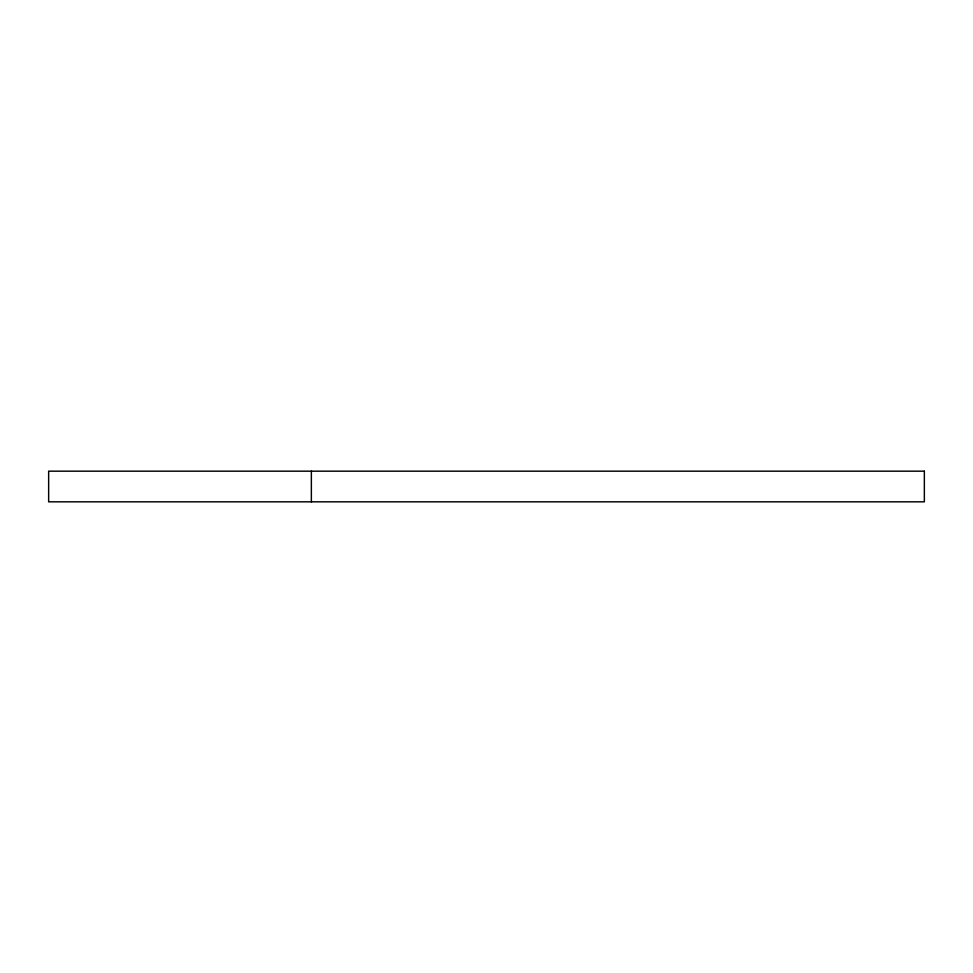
<?xml version="1.0" encoding="UTF-8"?>
<svg xmlns="http://www.w3.org/2000/svg" width="973" height="973" viewBox="0 0 973 973"><rect width="100%" height="100%" fill="white"/><g stroke="black" fill="none" stroke-linecap="round" stroke-linejoin="round"><path stroke-width="1.46" d="M311.36 471.175L311.36 501.825M924.35 471.175L48.65 471.175L48.65 501.825L924.35 501.825L924.35 471.175"/></g></svg>
